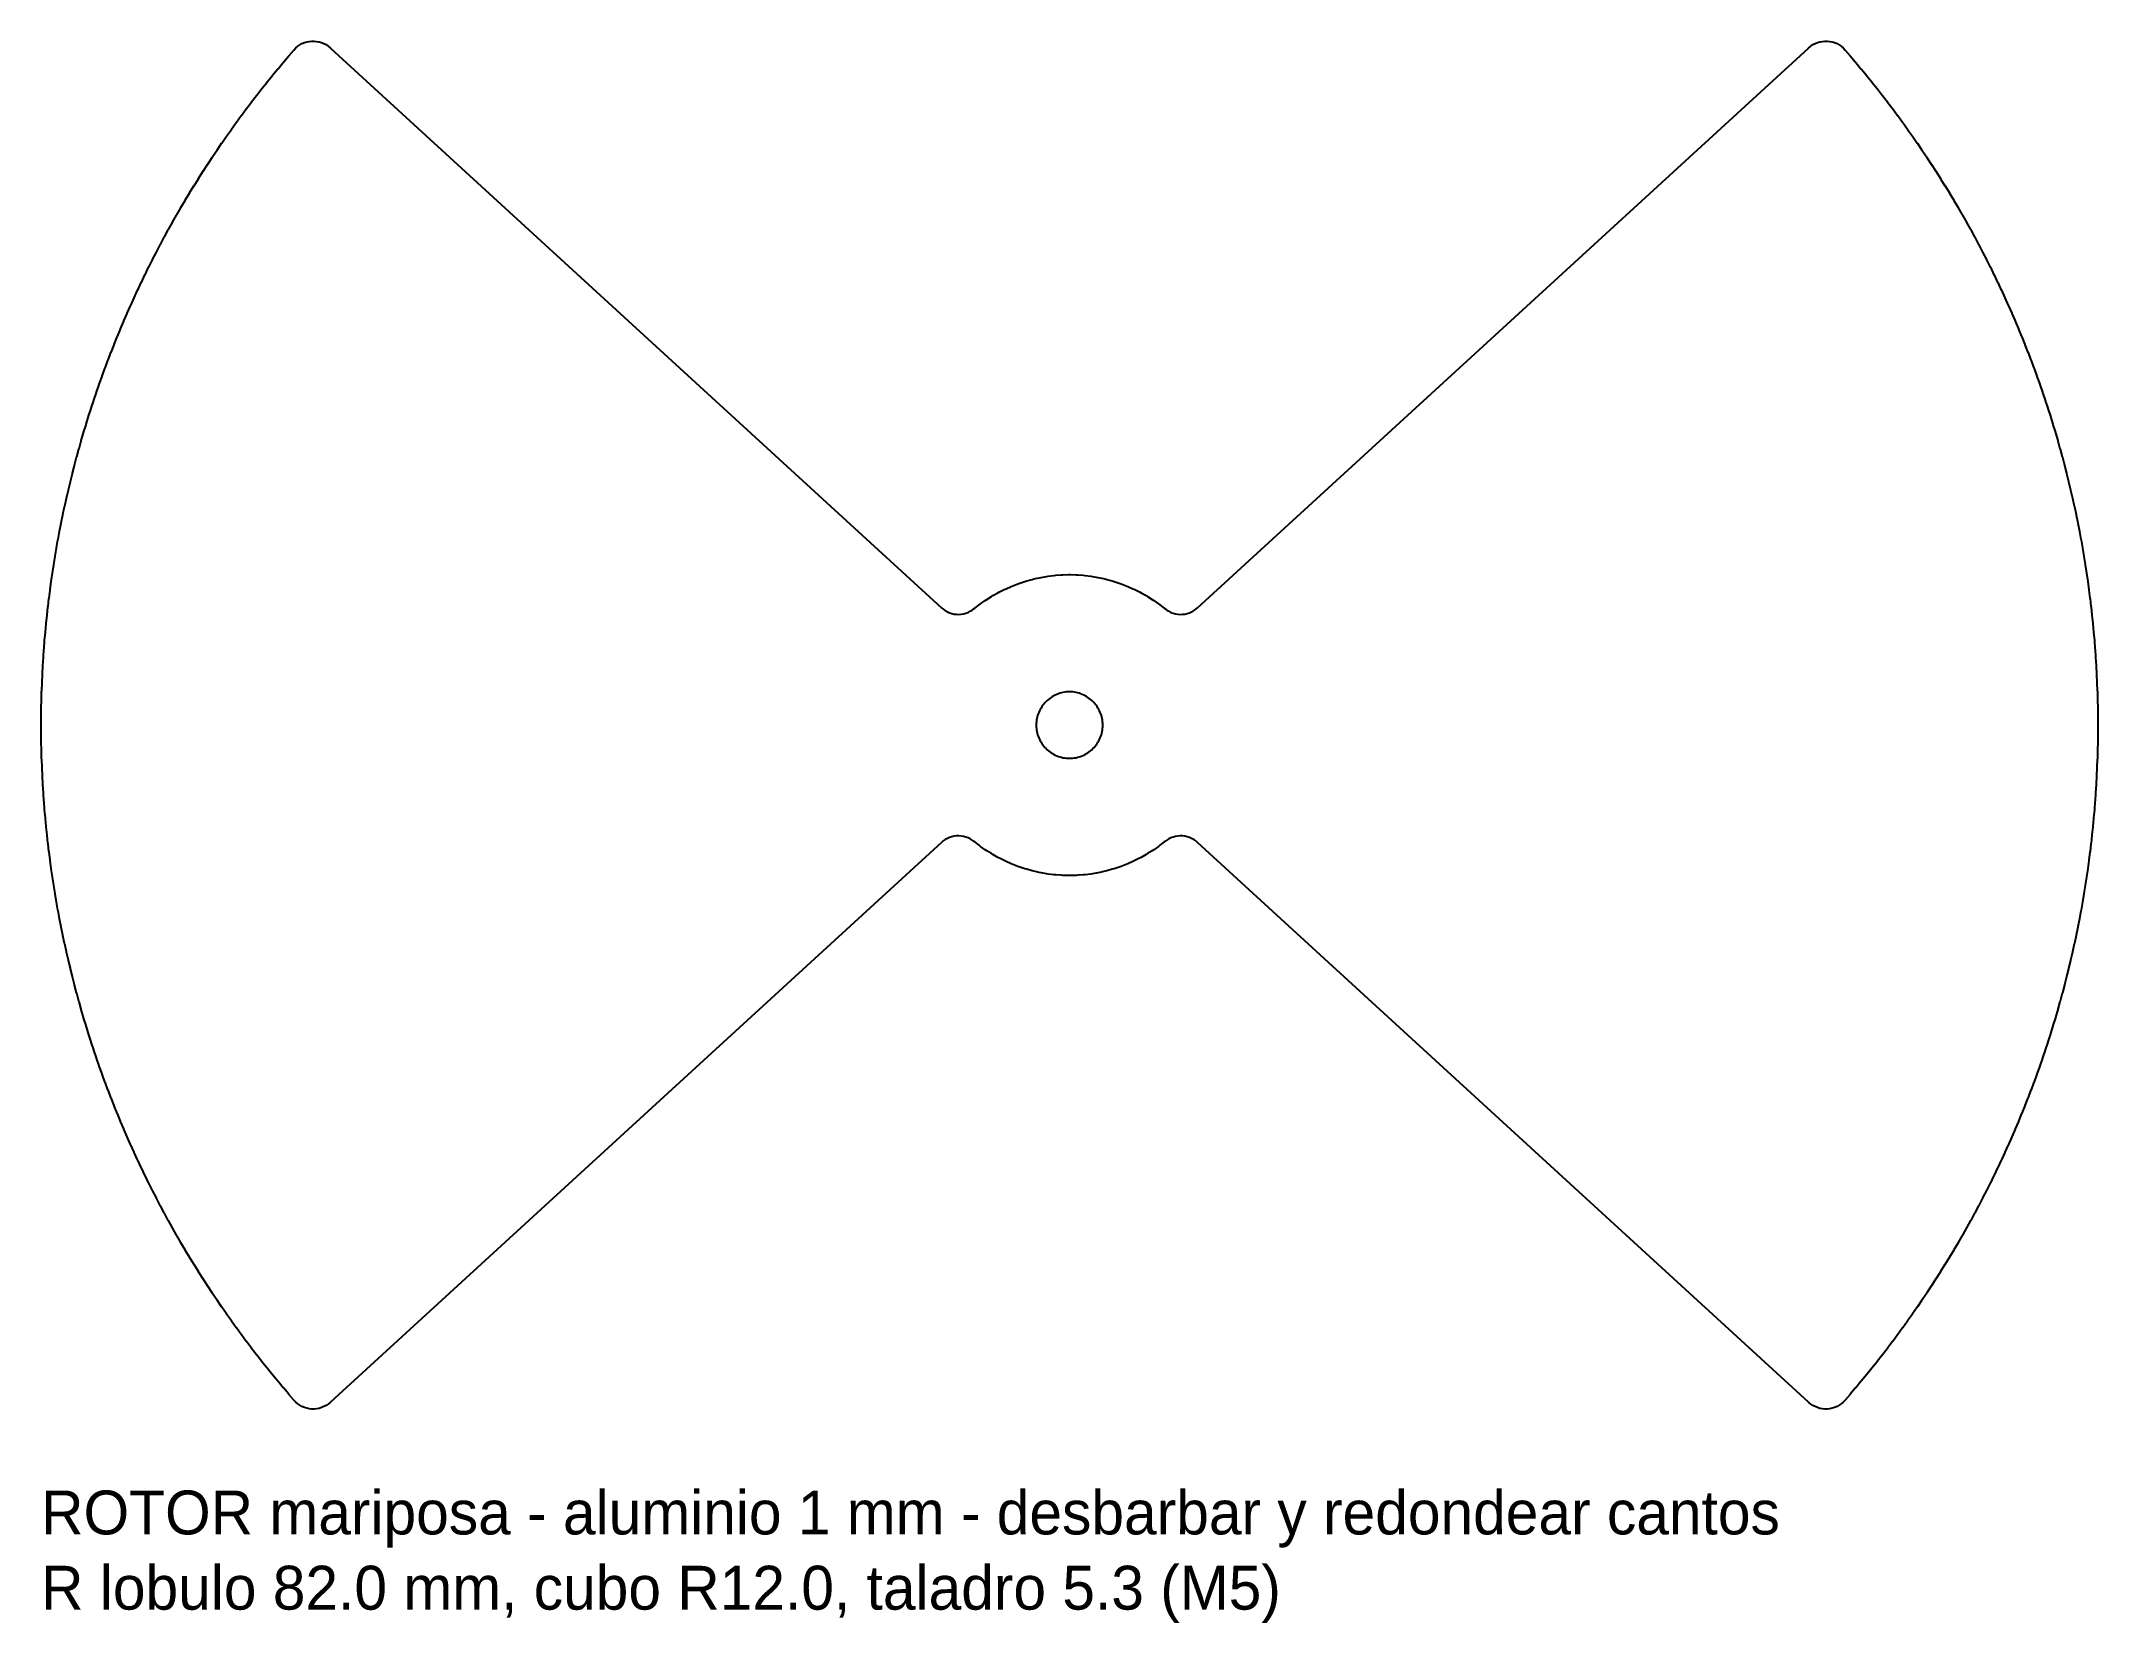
# Model space of a CAD drawing. Header units: millimetres. Extents: x -82 to 82, y -72 to 55.
import ezdxf

# ---------------------------------------------------------------- set-up
doc = ezdxf.new("R2010")
doc.units = ezdxf.units.MM
doc.layers.add('CORTE', color=1, linetype='Continuous')
doc.layers.add('NOTAS', color=3, linetype='Continuous')

msp = doc.modelspace()

# ---------------------------------------------------------------- linework, layer by layer
at = {"layer": 'CORTE'}
for points in [[(-59.12, -54.16), (-59.28, -54.27), (-59.46, -54.36), (-59.65, -54.44), (-59.84, -54.5), (-60.03, -54.53), (-60.23, -54.55), (-60.43, -54.55), (-60.63, -54.53), (-60.82, -54.49), (-61.01, -54.43), (-61.2, -54.35), (-61.37, -54.25), (-61.54, -54.14), (-61.69, -54.01), (-61.86, -53.83), (-62.24, -53.38), (-62.26, -53.37), (-62.68, -52.87), (-62.7, -52.85), (-63.11, -52.35), (-63.13, -52.33), (-63.54, -51.83), (-63.56, -51.81), (-63.97, -51.3), (-63.98, -51.29), (-64.39, -50.78), (-64.4, -50.76), (-64.8, -50.24), (-64.82, -50.22), (-65.22, -49.71), (-65.23, -49.69), (-65.62, -49.17), (-65.64, -49.15), (-66.03, -48.63), (-66.04, -48.61), (-66.43, -48.08), (-66.44, -48.06), (-66.82, -47.53), (-66.83, -47.51), (-67.21, -46.98), (-67.22, -46.96), (-67.59, -46.42), (-67.61, -46.4), (-67.97, -45.86), (-67.99, -45.84), (-68.35, -45.3), (-68.36, -45.28), (-68.72, -44.74), (-68.73, -44.72), (-69.09, -44.17), (-69.1, -44.15), (-69.45, -43.6), (-69.46, -43.58), (-69.81, -43.02), (-69.82, -43), (-70.16, -42.45), (-70.17, -42.43), (-70.51, -41.87), (-70.52, -41.85), (-70.85, -41.29), (-70.86, -41.26), (-71.19, -40.7), (-71.2, -40.68), (-71.52, -40.11), (-71.53, -40.09), (-71.85, -39.52), (-71.86, -39.5), (-72.17, -38.93), (-72.18, -38.91), (-72.49, -38.33), (-72.5, -38.31), (-72.8, -37.73), (-72.81, -37.71), (-73.11, -37.13), (-73.12, -37.11), (-73.41, -36.53), (-73.43, -36.51), (-73.71, -35.92), (-73.72, -35.9), (-74.01, -35.31), (-74.02, -35.29), (-74.3, -34.7), (-74.31, -34.68), (-74.58, -34.09), (-74.59, -34.07), (-74.86, -33.47), (-74.87, -33.45), (-75.13, -32.85), (-75.14, -32.83), (-75.4, -32.23), (-75.41, -32.21), (-75.66, -31.61), (-75.67, -31.59), (-75.92, -30.99), (-75.93, -30.96), (-76.17, -30.36), (-76.18, -30.34), (-76.42, -29.73), (-76.43, -29.71), (-76.66, -29.1), (-76.67, -29.08), (-76.9, -28.47), (-76.91, -28.44), (-77.13, -27.83), (-77.14, -27.81), (-77.36, -27.2), (-77.37, -27.17), (-77.58, -26.56), (-77.59, -26.53), (-77.8, -25.92), (-77.8, -25.89), (-78.01, -25.28), (-78.01, -25.25), (-78.21, -24.63), (-78.22, -24.61), (-78.41, -23.99), (-78.42, -23.96), (-78.61, -23.34), (-78.62, -23.32), (-78.8, -22.69), (-78.8, -22.67), (-78.98, -22.04), (-78.99, -22.02), (-79.16, -21.39), (-79.17, -21.36), (-79.33, -20.74), (-79.34, -20.71), (-79.5, -20.08), (-79.51, -20.06), (-79.67, -19.43), (-79.67, -19.4), (-79.82, -18.77), (-79.83, -18.74), (-79.98, -18.11), (-79.98, -18.09), (-80.12, -17.45), (-80.13, -17.43), (-80.26, -16.79), (-80.27, -16.76), (-80.4, -16.13), (-80.4, -16.1), (-80.53, -15.46), (-80.53, -15.44), (-80.65, -14.8), (-80.66, -14.77), (-80.77, -14.13), (-80.78, -14.11), (-80.89, -13.47), (-80.89, -13.44), (-80.99, -12.8), (-81, -12.78), (-81.1, -12.13), (-81.1, -12.11), (-81.19, -11.46), (-81.2, -11.44), (-81.29, -10.79), (-81.29, -10.77), (-81.37, -10.12), (-81.38, -10.1), (-81.45, -9.45), (-81.46, -9.43), (-81.53, -8.78), (-81.53, -8.76), (-81.6, -8.11), (-81.6, -8.08), (-81.66, -7.44), (-81.66, -7.41), (-81.72, -6.76), (-81.72, -6.74), (-81.77, -6.09), (-81.78, -6.06), (-81.82, -5.42), (-81.82, -5.39), (-81.86, -4.74), (-81.86, -4.72), (-81.9, -4.07), (-81.9, -4.04), (-81.93, -3.39), (-81.93, -3.37), (-81.95, -2.72), (-81.96, -2.69), (-81.97, -2.04), (-81.98, -2.01), (-81.99, -1.36), (-81.99, -1.34), (-82, -0.69), (-82, -0.66), (-82, -0.01), (-82, 0.01), (-82, 0.66), (-82, 0.69), (-81.99, 1.34), (-81.99, 1.36), (-81.98, 2.01), (-81.97, 2.04), (-81.96, 2.69), (-81.95, 2.72), (-81.93, 3.37), (-81.93, 3.39), (-81.9, 4.04), (-81.9, 4.07), (-81.86, 4.72), (-81.86, 4.74), (-81.82, 5.39), (-81.82, 5.42), (-81.78, 6.06), (-81.77, 6.09), (-81.72, 6.74), (-81.72, 6.76), (-81.66, 7.41), (-81.66, 7.44), (-81.6, 8.08), (-81.6, 8.11), (-81.53, 8.76), (-81.53, 8.78), (-81.46, 9.43), (-81.45, 9.45), (-81.38, 10.1), (-81.37, 10.12), (-81.29, 10.77), (-81.29, 10.79), (-81.2, 11.44), (-81.19, 11.46), (-81.1, 12.11), (-81.1, 12.13), (-81, 12.78), (-80.99, 12.8), (-80.89, 13.44), (-80.89, 13.47), (-80.78, 14.11), (-80.77, 14.13), (-80.66, 14.77), (-80.65, 14.8), (-80.53, 15.44), (-80.53, 15.46), (-80.4, 16.1), (-80.4, 16.13), (-80.27, 16.76), (-80.26, 16.79), (-80.13, 17.43), (-80.12, 17.45), (-79.98, 18.09), (-79.98, 18.11), (-79.83, 18.74), (-79.82, 18.77), (-79.67, 19.4), (-79.67, 19.43), (-79.51, 20.06), (-79.5, 20.08), (-79.34, 20.71), (-79.33, 20.74), (-79.17, 21.36), (-79.16, 21.39), (-78.99, 22.02), (-78.98, 22.04), (-78.8, 22.67), (-78.8, 22.69), (-78.62, 23.32), (-78.61, 23.34), (-78.42, 23.96), (-78.41, 23.99), (-78.22, 24.61), (-78.21, 24.63), (-78.01, 25.25), (-78.01, 25.28), (-77.8, 25.89), (-77.8, 25.92), (-77.59, 26.53), (-77.58, 26.56), (-77.37, 27.17), (-77.36, 27.2), (-77.14, 27.81), (-77.13, 27.83), (-76.91, 28.44), (-76.9, 28.47), (-76.67, 29.08), (-76.66, 29.1), (-76.43, 29.71), (-76.42, 29.73), (-76.18, 30.34), (-76.17, 30.36), (-75.93, 30.96), (-75.92, 30.99), (-75.67, 31.59), (-75.66, 31.61), (-75.41, 32.21), (-75.4, 32.23), (-75.14, 32.83), (-75.13, 32.85), (-74.87, 33.45), (-74.86, 33.47), (-74.59, 34.07), (-74.58, 34.09), (-74.31, 34.68), (-74.3, 34.7), (-74.02, 35.29), (-74.01, 35.31), (-73.72, 35.9), (-73.71, 35.92), (-73.43, 36.51), (-73.41, 36.53), (-73.12, 37.11), (-73.11, 37.13), (-72.81, 37.71), (-72.8, 37.73), (-72.5, 38.31), (-72.49, 38.33), (-72.18, 38.91), (-72.17, 38.93), (-71.86, 39.5), (-71.85, 39.52), (-71.53, 40.09), (-71.52, 40.11), (-71.2, 40.68), (-71.19, 40.7), (-70.86, 41.26), (-70.85, 41.29), (-70.52, 41.85), (-70.51, 41.87), (-70.17, 42.43), (-70.16, 42.45), (-69.82, 43), (-69.81, 43.02), (-69.46, 43.58), (-69.45, 43.6), (-69.1, 44.15), (-69.09, 44.17), (-68.73, 44.72), (-68.72, 44.74), (-68.36, 45.28), (-68.35, 45.3), (-67.99, 45.84), (-67.97, 45.86), (-67.61, 46.4), (-67.59, 46.42), (-67.22, 46.96), (-67.21, 46.98), (-66.83, 47.51), (-66.82, 47.53), (-66.44, 48.06), (-66.43, 48.08), (-66.04, 48.61), (-66.03, 48.63), (-65.64, 49.15), (-65.62, 49.17), (-65.23, 49.69), (-65.22, 49.71), (-64.82, 50.22), (-64.8, 50.24), (-64.4, 50.76), (-64.39, 50.78), (-63.98, 51.29), (-63.97, 51.3), (-63.56, 51.81), (-63.54, 51.83), (-63.13, 52.33), (-63.11, 52.35), (-62.7, 52.85), (-62.68, 52.87), (-62.26, 53.37), (-62.24, 53.38), (-61.86, 53.83), (-61.69, 54.01), (-61.54, 54.14), (-61.37, 54.25), (-61.2, 54.35), (-61.01, 54.43), (-60.82, 54.49), (-60.63, 54.53), (-60.43, 54.55), (-60.23, 54.55), (-60.03, 54.53), (-59.84, 54.5), (-59.65, 54.44), (-59.46, 54.36), (-59.28, 54.27), (-59.12, 54.16), (-58.93, 54), (-10.21, 9.36), (-10.07, 9.24), (-9.91, 9.13), (-9.74, 9.04), (-9.57, 8.96), (-9.39, 8.9), (-9.2, 8.86), (-9.01, 8.84), (-8.82, 8.83), (-8.63, 8.85), (-8.44, 8.88), (-8.26, 8.93), (-8.08, 8.99), (-7.91, 9.08), (-7.75, 9.17), (-7.59, 9.29), (-7.55, 9.32), (-7.21, 9.59), (-7.09, 9.68), (-6.73, 9.94), (-6.6, 10.02), (-6.23, 10.25), (-6.11, 10.33), (-5.72, 10.55), (-5.59, 10.62), (-5.2, 10.81), (-5.06, 10.88), (-4.66, 11.06), (-4.52, 11.11), (-4.11, 11.27), (-3.97, 11.32), (-3.55, 11.46), (-3.41, 11.5), (-2.99, 11.62), (-2.84, 11.66), (-2.41, 11.75), (-2.27, 11.78), (-1.83, 11.86), (-1.69, 11.88), (-1.25, 11.93), (-1.1, 11.95), (-0.66, 11.98), (-0.52, 11.99), (-0.07, 12), (0.07, 12), (0.52, 11.99), (0.66, 11.98), (1.1, 11.95), (1.25, 11.93), (1.69, 11.88), (1.83, 11.86), (2.27, 11.78), (2.41, 11.75), (2.84, 11.66), (2.99, 11.62), (3.41, 11.5), (3.55, 11.46), (3.97, 11.32), (4.11, 11.27), (4.52, 11.11), (4.66, 11.06), (5.06, 10.88), (5.2, 10.81), (5.59, 10.62), (5.72, 10.55), (6.11, 10.33), (6.23, 10.25), (6.6, 10.02), (6.73, 9.94), (7.09, 9.68), (7.21, 9.59), (7.55, 9.32), (7.59, 9.29), (7.75, 9.17), (7.91, 9.08), (8.08, 8.99), (8.26, 8.93), (8.44, 8.88), (8.63, 8.85), (8.82, 8.83), (9.01, 8.84), (9.2, 8.86), (9.39, 8.9), (9.57, 8.96), (9.74, 9.04), (9.91, 9.13), (10.07, 9.24), (10.21, 9.36), (58.93, 54), (59.12, 54.16), (59.28, 54.27), (59.46, 54.36), (59.65, 54.44), (59.84, 54.5), (60.03, 54.53), (60.23, 54.55), (60.43, 54.55), (60.63, 54.53), (60.82, 54.49), (61.01, 54.43), (61.2, 54.35), (61.37, 54.25), (61.54, 54.14), (61.69, 54.01), (61.86, 53.83), (62.24, 53.38), (62.26, 53.37), (62.68, 52.87), (62.7, 52.85), (63.11, 52.35), (63.13, 52.33), (63.54, 51.83), (63.56, 51.81), (63.97, 51.3), (63.98, 51.29), (64.39, 50.78), (64.4, 50.76), (64.8, 50.24), (64.82, 50.22), (65.22, 49.71), (65.23, 49.69), (65.62, 49.17), (65.64, 49.15), (66.03, 48.63), (66.04, 48.61), (66.43, 48.08), (66.44, 48.06), (66.82, 47.53), (66.83, 47.51), (67.21, 46.98), (67.22, 46.96), (67.59, 46.42), (67.61, 46.4), (67.97, 45.86), (67.99, 45.84), (68.35, 45.3), (68.36, 45.28), (68.72, 44.74), (68.73, 44.72), (69.09, 44.17), (69.1, 44.15), (69.45, 43.6), (69.46, 43.58), (69.81, 43.02), (69.82, 43), (70.16, 42.45), (70.17, 42.43), (70.51, 41.87), (70.52, 41.85), (70.85, 41.29), (70.86, 41.26), (71.19, 40.7), (71.2, 40.68), (71.52, 40.11), (71.53, 40.09), (71.85, 39.52), (71.86, 39.5), (72.17, 38.93), (72.18, 38.91), (72.49, 38.33), (72.5, 38.31), (72.8, 37.73), (72.81, 37.71), (73.11, 37.13), (73.12, 37.11), (73.41, 36.53), (73.43, 36.51), (73.71, 35.92), (73.72, 35.9), (74.01, 35.31), (74.02, 35.29), (74.3, 34.7), (74.31, 34.68), (74.58, 34.09), (74.59, 34.07), (74.86, 33.47), (74.87, 33.45), (75.13, 32.85), (75.14, 32.83), (75.4, 32.23), (75.41, 32.21), (75.66, 31.61), (75.67, 31.59), (75.92, 30.99), (75.93, 30.96), (76.17, 30.36), (76.18, 30.34), (76.42, 29.73), (76.43, 29.71), (76.66, 29.1), (76.67, 29.08), (76.9, 28.47), (76.91, 28.44), (77.13, 27.83), (77.14, 27.81), (77.36, 27.2), (77.37, 27.17), (77.58, 26.56), (77.59, 26.53), (77.8, 25.92), (77.8, 25.89), (78.01, 25.28), (78.01, 25.25), (78.21, 24.63), (78.22, 24.61), (78.41, 23.99), (78.42, 23.96), (78.61, 23.34), (78.62, 23.32), (78.8, 22.69), (78.8, 22.67), (78.98, 22.04), (78.99, 22.02), (79.16, 21.39), (79.17, 21.36), (79.33, 20.74), (79.34, 20.71), (79.5, 20.08), (79.51, 20.06), (79.67, 19.43), (79.67, 19.4), (79.82, 18.77), (79.83, 18.74), (79.98, 18.11), (79.98, 18.09), (80.12, 17.45), (80.13, 17.43), (80.26, 16.79), (80.27, 16.76), (80.4, 16.13), (80.4, 16.1), (80.53, 15.46), (80.53, 15.44), (80.65, 14.8), (80.66, 14.77), (80.77, 14.13), (80.78, 14.11), (80.89, 13.47), (80.89, 13.44), (80.99, 12.8), (81, 12.78), (81.1, 12.13), (81.1, 12.11), (81.19, 11.46), (81.2, 11.44), (81.29, 10.79), (81.29, 10.77), (81.37, 10.12), (81.38, 10.1), (81.45, 9.45), (81.46, 9.43), (81.53, 8.78), (81.53, 8.76), (81.6, 8.11), (81.6, 8.08), (81.66, 7.44), (81.66, 7.41), (81.72, 6.76), (81.72, 6.74), (81.77, 6.09), (81.78, 6.06), (81.82, 5.42), (81.82, 5.39), (81.86, 4.74), (81.86, 4.72), (81.9, 4.07), (81.9, 4.04), (81.93, 3.39), (81.93, 3.37), (81.95, 2.72), (81.96, 2.69), (81.97, 2.04), (81.98, 2.01), (81.99, 1.36), (81.99, 1.34), (82, 0.69), (82, 0.66), (82, 0.01), (82, -0.01), (82, -0.66), (82, -0.69), (81.99, -1.34), (81.99, -1.36), (81.98, -2.01), (81.97, -2.04), (81.96, -2.69), (81.95, -2.72), (81.93, -3.37), (81.93, -3.39), (81.9, -4.04), (81.9, -4.07), (81.86, -4.72), (81.86, -4.74), (81.82, -5.39), (81.82, -5.42), (81.78, -6.06), (81.77, -6.09), (81.72, -6.74), (81.72, -6.76), (81.66, -7.41), (81.66, -7.44), (81.6, -8.08), (81.6, -8.11), (81.53, -8.76), (81.53, -8.78), (81.46, -9.43), (81.45, -9.45), (81.38, -10.1), (81.37, -10.12), (81.29, -10.77), (81.29, -10.79), (81.2, -11.44), (81.19, -11.46), (81.1, -12.11), (81.1, -12.13), (81, -12.78), (80.99, -12.8), (80.89, -13.44), (80.89, -13.47), (80.78, -14.11), (80.77, -14.13), (80.66, -14.77), (80.65, -14.8), (80.53, -15.44), (80.53, -15.46), (80.4, -16.1), (80.4, -16.13), (80.27, -16.76), (80.26, -16.79), (80.13, -17.43), (80.12, -17.45), (79.98, -18.09), (79.98, -18.11), (79.83, -18.74), (79.82, -18.77), (79.67, -19.4), (79.67, -19.43), (79.51, -20.06), (79.5, -20.08), (79.34, -20.71), (79.33, -20.74), (79.17, -21.36), (79.16, -21.39), (78.99, -22.02), (78.98, -22.04), (78.8, -22.67), (78.8, -22.69), (78.62, -23.32), (78.61, -23.34), (78.42, -23.96), (78.41, -23.99), (78.22, -24.61), (78.21, -24.63), (78.01, -25.25), (78.01, -25.28), (77.8, -25.89), (77.8, -25.92), (77.59, -26.53), (77.58, -26.56), (77.37, -27.17), (77.36, -27.2), (77.14, -27.81), (77.13, -27.83), (76.91, -28.44), (76.9, -28.47), (76.67, -29.08), (76.66, -29.1), (76.43, -29.71), (76.42, -29.73), (76.18, -30.34), (76.17, -30.36), (75.93, -30.96), (75.92, -30.99), (75.67, -31.59), (75.66, -31.61), (75.41, -32.21), (75.4, -32.23), (75.14, -32.83), (75.13, -32.85), (74.87, -33.45), (74.86, -33.47), (74.59, -34.07), (74.58, -34.09), (74.31, -34.68), (74.3, -34.7), (74.02, -35.29), (74.01, -35.31), (73.72, -35.9), (73.71, -35.92), (73.43, -36.51), (73.41, -36.53), (73.12, -37.11), (73.11, -37.13), (72.81, -37.71), (72.8, -37.73), (72.5, -38.31), (72.49, -38.33), (72.18, -38.91), (72.17, -38.93), (71.86, -39.5), (71.85, -39.52), (71.53, -40.09), (71.52, -40.11), (71.2, -40.68), (71.19, -40.7), (70.86, -41.26), (70.85, -41.29), (70.52, -41.85), (70.51, -41.87), (70.17, -42.43), (70.16, -42.45), (69.82, -43), (69.81, -43.02), (69.46, -43.58), (69.45, -43.6), (69.1, -44.15), (69.09, -44.17), (68.73, -44.72), (68.72, -44.74), (68.36, -45.28), (68.35, -45.3), (67.99, -45.84), (67.97, -45.86), (67.61, -46.4), (67.59, -46.42), (67.22, -46.96), (67.21, -46.98), (66.83, -47.51), (66.82, -47.53), (66.44, -48.06), (66.43, -48.08), (66.04, -48.61), (66.03, -48.63), (65.64, -49.15), (65.62, -49.17), (65.23, -49.69), (65.22, -49.71), (64.82, -50.22), (64.8, -50.24), (64.4, -50.76), (64.39, -50.78), (63.98, -51.29), (63.97, -51.3), (63.56, -51.81), (63.54, -51.83), (63.13, -52.33), (63.11, -52.35), (62.7, -52.85), (62.68, -52.87), (62.26, -53.37), (62.24, -53.38), (61.86, -53.83), (61.69, -54.01), (61.54, -54.14), (61.37, -54.25), (61.2, -54.35), (61.01, -54.43), (60.82, -54.49), (60.63, -54.53), (60.43, -54.55), (60.23, -54.55), (60.03, -54.53), (59.84, -54.5), (59.65, -54.44), (59.46, -54.36), (59.28, -54.27), (59.12, -54.16), (58.93, -54), (10.21, -9.36), (10.07, -9.24), (9.91, -9.13), (9.74, -9.04), (9.57, -8.96), (9.39, -8.9), (9.2, -8.86), (9.01, -8.84), (8.82, -8.83), (8.63, -8.85), (8.44, -8.88), (8.26, -8.93), (8.08, -8.99), (7.91, -9.08), (7.75, -9.17), (7.59, -9.29), (7.55, -9.32), (7.21, -9.59), (7.09, -9.68), (6.73, -9.94), (6.6, -10.02), (6.23, -10.25), (6.11, -10.33), (5.72, -10.55), (5.59, -10.62), (5.2, -10.81), (5.06, -10.88), (4.66, -11.06), (4.52, -11.11), (4.11, -11.27), (3.97, -11.32), (3.55, -11.46), (3.41, -11.5), (2.99, -11.62), (2.84, -11.66), (2.41, -11.75), (2.27, -11.78), (1.83, -11.86), (1.69, -11.88), (1.25, -11.93), (1.1, -11.95), (0.66, -11.98), (0.52, -11.99), (0.07, -12), (-0.07, -12), (-0.52, -11.99), (-0.66, -11.98), (-1.1, -11.95), (-1.25, -11.93), (-1.69, -11.88), (-1.83, -11.86), (-2.27, -11.78), (-2.41, -11.75), (-2.84, -11.66), (-2.99, -11.62), (-3.41, -11.5), (-3.55, -11.46), (-3.97, -11.32), (-4.11, -11.27), (-4.52, -11.11), (-4.66, -11.06), (-5.06, -10.88), (-5.2, -10.81), (-5.59, -10.62), (-5.72, -10.55), (-6.11, -10.33), (-6.23, -10.25), (-6.6, -10.02), (-6.73, -9.94), (-7.09, -9.68), (-7.21, -9.59), (-7.55, -9.32), (-7.59, -9.29), (-7.75, -9.17), (-7.91, -9.08), (-8.08, -8.99), (-8.26, -8.93), (-8.44, -8.88), (-8.63, -8.85), (-8.82, -8.83), (-9.01, -8.84), (-9.2, -8.86), (-9.39, -8.9), (-9.57, -8.96), (-9.74, -9.04), (-9.91, -9.13), (-10.07, -9.24), (-10.21, -9.36), (-58.93, -54), (-59.12, -54.16)], [(2.65, 0.13), (2.64, 0.26), (2.62, 0.39), (2.6, 0.52), (2.57, 0.64), (2.54, 0.77), (2.5, 0.89), (2.45, 1.01), (2.4, 1.13), (2.34, 1.25), (2.27, 1.36), (2.2, 1.47), (2.13, 1.58), (2.05, 1.68), (1.96, 1.78), (1.87, 1.87), (1.78, 1.96), (1.68, 2.05), (1.58, 2.13), (1.47, 2.2), (1.36, 2.27), (1.25, 2.34), (1.13, 2.4), (1.01, 2.45), (0.89, 2.5), (0.77, 2.54), (0.64, 2.57), (0.52, 2.6), (0.39, 2.62), (0.26, 2.64), (0.13, 2.65), (0, 2.65), (-0.13, 2.65), (-0.26, 2.64), (-0.39, 2.62), (-0.52, 2.6), (-0.64, 2.57), (-0.77, 2.54), (-0.89, 2.5), (-1.01, 2.45), (-1.13, 2.4), (-1.25, 2.34), (-1.36, 2.27), (-1.47, 2.2), (-1.58, 2.13), (-1.68, 2.05), (-1.78, 1.96), (-1.87, 1.87), (-1.96, 1.78), (-2.05, 1.68), (-2.13, 1.58), (-2.2, 1.47), (-2.27, 1.36), (-2.34, 1.25), (-2.4, 1.13), (-2.45, 1.01), (-2.5, 0.89), (-2.54, 0.77), (-2.57, 0.64), (-2.6, 0.52), (-2.62, 0.39), (-2.64, 0.26), (-2.65, 0.13), (-2.65, 0), (-2.65, -0.13), (-2.64, -0.26), (-2.62, -0.39), (-2.6, -0.52), (-2.57, -0.64), (-2.54, -0.77), (-2.5, -0.89), (-2.45, -1.01), (-2.4, -1.13), (-2.34, -1.25), (-2.27, -1.36), (-2.2, -1.47), (-2.13, -1.58), (-2.05, -1.68), (-1.96, -1.78), (-1.87, -1.87), (-1.78, -1.96), (-1.68, -2.05), (-1.58, -2.13), (-1.47, -2.2), (-1.36, -2.27), (-1.25, -2.34), (-1.13, -2.4), (-1.01, -2.45), (-0.89, -2.5), (-0.77, -2.54), (-0.64, -2.57), (-0.52, -2.6), (-0.39, -2.62), (-0.26, -2.64), (-0.13, -2.65), (0, -2.65), (0.13, -2.65), (0.26, -2.64), (0.39, -2.62), (0.52, -2.6), (0.64, -2.57), (0.77, -2.54), (0.89, -2.5), (1.01, -2.45), (1.13, -2.4), (1.25, -2.34), (1.36, -2.27), (1.47, -2.2), (1.58, -2.13), (1.68, -2.05), (1.78, -1.96), (1.87, -1.87), (1.96, -1.78), (2.05, -1.68), (2.13, -1.58), (2.2, -1.47), (2.27, -1.36), (2.34, -1.25), (2.4, -1.13), (2.45, -1.01), (2.5, -0.89), (2.54, -0.77), (2.57, -0.64), (2.6, -0.52), (2.62, -0.39), (2.64, -0.26), (2.65, -0.13), (2.65, 0), (2.65, 0.13)]]:
    msp.add_lwpolyline(points, close=True, dxfattribs=at)

# ---------------------------------------------------------------- texts
at = {"layer": 'NOTAS'}
for s, p in [('ROTOR mariposa - aluminio 1 mm - desbarbar y redondear cantos', (-82, -64.55)), ('R lobulo 82.0 mm, cubo R12.0, taladro 5.3 (M5)', (-82, -70.55))]:
    msp.add_text(s, height=3.5, dxfattribs=at).set_placement(p)

doc.saveas('drawing.dxf')
